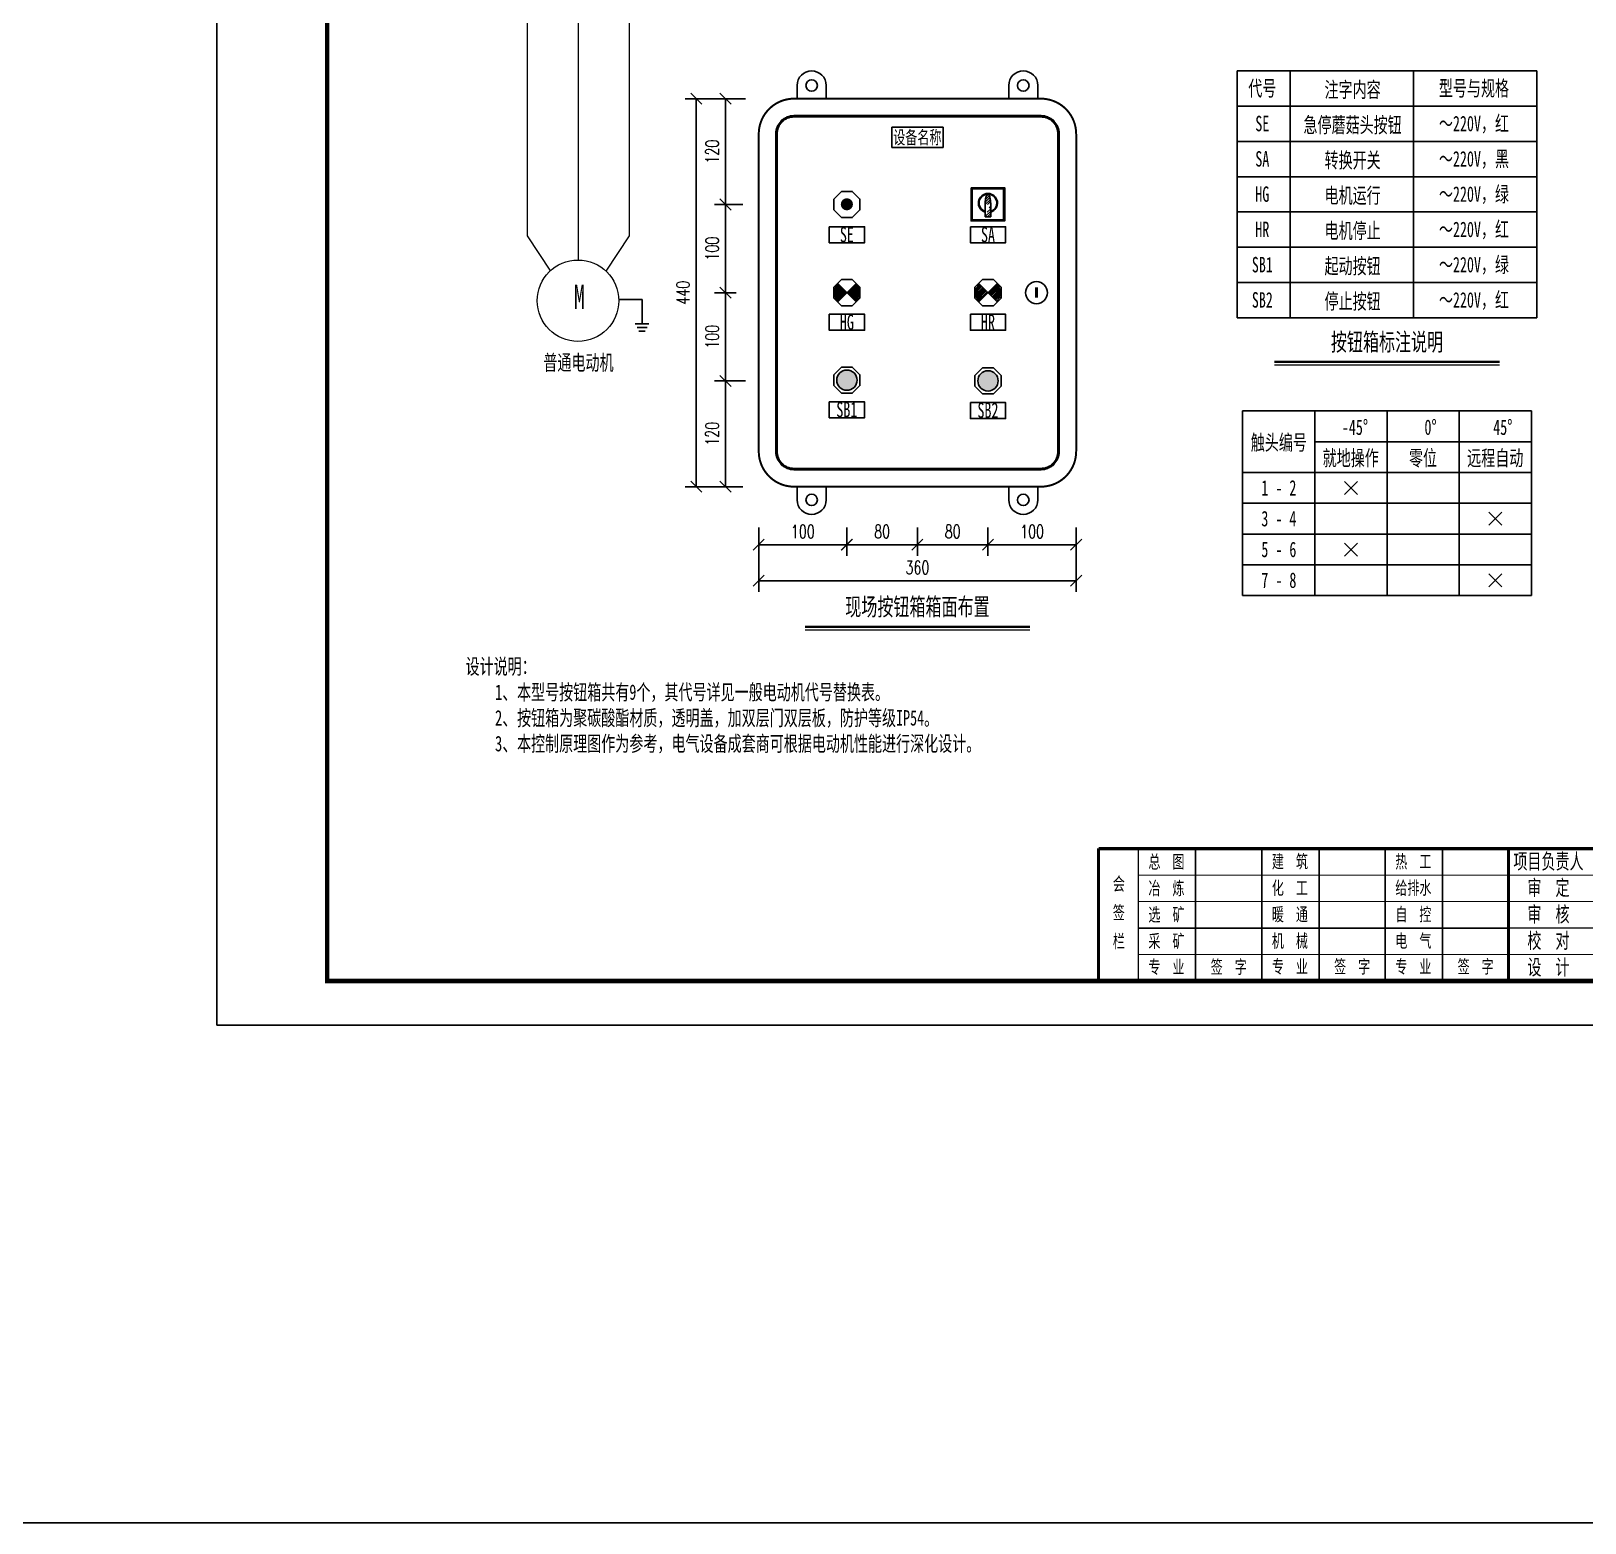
# Model space of a CAD drawing. Header units: millimetres. Extents: x 257344 to 1270023, y 272924 to 540726.
# Drawn here: x 1050194 to 1085439, y 272924 to 306758 of the extents above; entities that cross this region are included whole.
import ezdxf
from ezdxf.enums import TextEntityAlignment as Align

# ---------------------------------------------------------------- set-up
doc = ezdxf.new("R2010")
doc.units = ezdxf.units.MM
for name, color, linetype in [('1', 7, 'Continuous'), ('4', 1, 'Continuous'), ('动力平面设备层', 1, 'Continuous'), ('图框', 7, 'Continuous'), ('文字', 7, 'Continuous'), ('标注-照明', 7, 'Continuous'), ('照明平面设备层', 1, 'Continuous'), ('电气-接地设计-接地线', 3, '接地线')]:
    doc.layers.add(name, color=color, linetype=linetype)
for name, color, linetype, lineweight in [('_0', 7, 'Continuous', 25), ('CAXA0层', 7, 'Continuous', 25), ('MX', 3, 'Continuous', 0), ('SW', 8, 'Continuous', 20), ('TEXT', 4, 'Continuous', 0)]:
    doc.layers.add(name, color=color, linetype=linetype, lineweight=lineweight)
doc.styles.add('DIM_FONT', font='txt.shx', dxfattribs={"width": 0.7, "bigfont": 'hzdx.shx'})
doc.styles.add('标准', font='', dxfattribs={"width": 0.667})
doc.styles.get('标准').set_extended_font_data('NSimSun')
doc.linetypes.add('接地线', pattern='A,500,[136,EESLTYPE.shx,S=100,R=0,X=0,Y=0],500,-200,60,-200', length=1460)
doc.dimstyles.new('副本 DIM20', dxfattribs={"dimtxt": 300, "dimasz": 2, "dimexe": 250, "dimexo": 300, "dimgap": 150, "dimtad": 1, "dimdec": 0, "dimlfac": 0.05, "dimzin": 0, "dimdsep": 46, "dimtxsty": 'DIM_FONT', "dimblk1": '_DIMX', "dimblk2": '_DIMX', "dimsah": 1, "dimcen": 0, "dimclrd": 3, "dimclre": 3, "dimclrt": 7, "dimadec": 0, "dimazin": 0, "dimtfac": 1, "dimtdec": 0, "dimtix": 1, "dimtmove": 2, "dimatfit": 3, "dimldrblk": '_DIMX', "dimfxl": 250, "dimtolj": 1, "dimtzin": 0, "dimarcsym": 0})

# ---------------------------------------------------------------- blocks, each defined once
blk = doc.blocks.new('铜陵有色图签02')
at = {"layer": '图框', "linetype": 'Continuous', "lineweight": 50}
for p, q in [((-38401, 3003), (-38401, 1)), ((-29100, 3001), (-29100, 0))]:
    blk.add_line(p, q, dxfattribs=at)
at = {"layer": '图框', "color": 7, "linetype": 'Continuous', "lineweight": 25}
for p, q in [((-36201, 3010), (-36201, 9)), ((-34701, 3010), (-34701, 9)), ((-33401, 3017), (-33401, 16)), ((-31901, 3017), (-31901, 16)), ((-30601, 3017), (-30601, 16)), ((-29100, 1201), (-37501, 1201))]:
    blk.add_line(p, q, dxfattribs=at)
at = {"layer": '图框', "lineweight": 70, "const_width": 70}
blk.add_lwpolyline([(-17980, 3001), (0, 3001), (-38401, 3001)], dxfattribs=at)
at = {"layer": '图框', "color": 7, "linetype": 'Continuous', "lineweight": 25, "const_width": 25}
for points in [[(-37501, 3000), (-37501, 0)], [(-23100, 2401), (-37501, 2401)], [(-23100, 1801), (-37501, 1801)], [(-23100, 1201), (-29100, 1201)], [(-12900, 600), (-18000, 600), (-37501, 600)]]:
    blk.add_lwpolyline(points, dxfattribs=at)
at = {"layer": '图框', "linetype": 'Continuous', "lineweight": 70, "const_width": 70}
blk.add_lwpolyline([(-38401, 1), (0, 0)], dxfattribs=at)
at = {"layer": 'TEXT', "color": 7, "lineweight": 25, "style": '标准', "width": 0.667}
for s, height, p in [('总  图', 300, (-36862, 2555)), ('建  筑', 300, (-34062, 2562)), ('热  工', 300, (-31262, 2562)), ('项目负责人', 350, (-28197, 2541)), ('会', 300, (-37942, 2054)), ('冶  炼', 300, (-36862, 1955)), ('化  工', 300, (-34062, 1962)), ('给排水', 300, (-31262, 1962)), ('审  定', 350, (-28197, 1941)), ('签', 300, (-37942, 1404)), ('选  矿', 300, (-36862, 1355)), ('暖  通', 300, (-34062, 1362)), ('自  控', 300, (-31262, 1362)), ('审  核', 350, (-28197, 1341)), ('栏', 300, (-37942, 754)), ('采  矿', 300, (-36862, 754)), ('机  械', 300, (-34062, 761)), ('电  气', 300, (-31262, 761)), ('校  对', 350, (-28197, 741)), ('专  业', 300, (-36862, 170)), ('签  字', 300, (-35449, 170)), ('专  业', 300, (-34062, 177)), ('签  字', 300, (-32649, 177)), ('专  业', 300, (-31262, 177)), ('签  字', 300, (-29849, 177)), ('设  计', 350, (-28197, 139))]:
    blk.add_text(s, height=height, dxfattribs=at).set_placement(p, align=Align.CENTER)
blk = doc.blocks.new('_Oblique')
at = {"color": 0, "linetype": 'ByBlock', "lineweight": -2}
blk.add_line((-0.5, -0.5), (0.5, 0.5), dxfattribs=at)
blk = doc.blocks.new('*D81')
at = {"layer": '1', "color": 3, "linetype": 'ByBlock', "lineweight": -2}
for p, q in [((1066017, 305225), (1065031, 305225)), ((1065281, 305225), (1065281, 296425)), ((1066017, 296425), (1065031, 296425))]:
    blk.add_line(p, q, dxfattribs=at)
at = {"layer": 'Defpoints', "color": 0, "linetype": 'ByBlock'}
for p in [(1066317, 305225), (1065281, 296425), (1066317, 296425)]:
    blk.add_point(p, dxfattribs=at)
at = {"layer": '1', "color": 3, "linetype": 'ByBlock', "lineweight": -2, "xscale": 250, "yscale": 250, "zscale": 250}
for p, rotation in [((1065281, 305225), 90), ((1065281, 296425), 270)]:
    blk.add_blockref('_Oblique', p, dxfattribs=dict(at, rotation=rotation))
at = {"layer": '1', "color": 7, "linetype": 'ByBlock', "insert": (1064981, 300825), "char_height": 300, "attachment_point": 5, "rotation": 90, "style": 'DIM_FONT'}
blk.add_mtext('\\A1;440', dxfattribs=at)
blk = doc.blocks.new('_DIMX')
blk.add_line((-150, 0), (150, 0))
at = {"const_width": 50}
blk.add_lwpolyline([(-70, -70), (70, 70)], dxfattribs=at)
blk = doc.blocks.new('*D82')
at = {"layer": '1', "color": 3, "linetype": 'ByBlock', "lineweight": -2}
for p, q in [((1066399, 298825), (1065695, 298825)), ((1065945, 296425), (1065945, 298825)), ((1066340, 296425), (1065695, 296425))]:
    blk.add_line(p, q, dxfattribs=at)
at = {"layer": 'Defpoints', "color": 0, "linetype": 'ByBlock'}
for p in [(1065945, 298825), (1066699, 298825), (1066640, 296425)]:
    blk.add_point(p, dxfattribs=at)
at = {"layer": '1', "color": 3, "linetype": 'ByBlock', "lineweight": -2, "xscale": 250, "yscale": 250, "zscale": 250}
for p, rotation in [((1065945, 298825), 90), ((1065945, 296425), 270)]:
    blk.add_blockref('_Oblique', p, dxfattribs=dict(at, rotation=rotation))
at = {"layer": '1', "color": 7, "linetype": 'ByBlock', "insert": (1065645, 297625), "char_height": 300, "attachment_point": 5, "rotation": 90, "style": 'DIM_FONT'}
blk.add_mtext('\\A1;120', dxfattribs=at)
blk = doc.blocks.new('*D83')
at = {"layer": '1', "color": 3, "linetype": 'ByBlock', "lineweight": -2}
for p, q in [((1066123, 300825), (1065695, 300825)), ((1065945, 300825), (1065945, 298825)), ((1066186, 298825), (1065695, 298825))]:
    blk.add_line(p, q, dxfattribs=at)
at = {"layer": 'Defpoints', "color": 0, "linetype": 'ByBlock'}
for p in [(1066423, 300825), (1065945, 298825), (1066486, 298825)]:
    blk.add_point(p, dxfattribs=at)
at = {"layer": '1', "color": 3, "linetype": 'ByBlock', "lineweight": -2, "xscale": 250, "yscale": 250, "zscale": 250}
for p, rotation in [((1065945, 300825), 90), ((1065945, 298825), 270)]:
    blk.add_blockref('_Oblique', p, dxfattribs=dict(at, rotation=rotation))
at = {"layer": '1', "color": 7, "linetype": 'ByBlock', "insert": (1065645, 299825), "char_height": 300, "attachment_point": 5, "rotation": 90, "style": 'DIM_FONT'}
blk.add_mtext('\\A1;100', dxfattribs=at)
blk = doc.blocks.new('*D84')
at = {"layer": '1', "color": 3, "linetype": 'ByBlock', "lineweight": -2}
for p, q in [((1066123, 302825), (1065695, 302825)), ((1065945, 302825), (1065945, 300825)), ((1066186, 300825), (1065695, 300825))]:
    blk.add_line(p, q, dxfattribs=at)
at = {"layer": 'Defpoints', "color": 0, "linetype": 'ByBlock'}
for p in [(1066423, 302825), (1065945, 300825), (1066486, 300825)]:
    blk.add_point(p, dxfattribs=at)
at = {"layer": '1', "color": 3, "linetype": 'ByBlock', "lineweight": -2, "xscale": 250, "yscale": 250, "zscale": 250}
for p, rotation in [((1065945, 302825), 90), ((1065945, 300825), 270)]:
    blk.add_blockref('_Oblique', p, dxfattribs=dict(at, rotation=rotation))
at = {"layer": '1', "color": 7, "linetype": 'ByBlock', "insert": (1065645, 301825), "char_height": 300, "attachment_point": 5, "rotation": 90, "style": 'DIM_FONT'}
blk.add_mtext('\\A1;100', dxfattribs=at)
blk = doc.blocks.new('*D85')
at = {"layer": '1', "color": 3, "linetype": 'ByBlock', "lineweight": -2}
for p, q in [((1066399, 305225), (1065695, 305225)), ((1065945, 302825), (1065945, 305225)), ((1066340, 302825), (1065695, 302825))]:
    blk.add_line(p, q, dxfattribs=at)
at = {"layer": 'Defpoints', "color": 0, "linetype": 'ByBlock'}
for p in [(1065945, 305225), (1066699, 305225), (1066640, 302825)]:
    blk.add_point(p, dxfattribs=at)
at = {"layer": '1', "color": 3, "linetype": 'ByBlock', "lineweight": -2, "xscale": 250, "yscale": 250, "zscale": 250}
for p, rotation in [((1065945, 305225), 90), ((1065945, 302825), 270)]:
    blk.add_blockref('_Oblique', p, dxfattribs=dict(at, rotation=rotation))
at = {"layer": '1', "color": 7, "linetype": 'ByBlock', "insert": (1065645, 304025), "char_height": 300, "attachment_point": 5, "rotation": 90, "style": 'DIM_FONT'}
blk.add_mtext('\\A1;120', dxfattribs=at)
blk = doc.blocks.new('*D86')
at = {"layer": '1', "color": 3, "linetype": 'ByBlock', "lineweight": -2}
for p, q in [((1070298, 295503), (1070298, 294857)), ((1071899, 295503), (1071899, 294857)), ((1070298, 295107), (1071899, 295107))]:
    blk.add_line(p, q, dxfattribs=at)
at = {"layer": 'Defpoints', "color": 0, "linetype": 'ByBlock'}
for p in [(1070298, 295803), (1071899, 295803), (1071899, 295107)]:
    blk.add_point(p, dxfattribs=at)
at = {"layer": '1', "color": 3, "linetype": 'ByBlock', "lineweight": -2, "xscale": 250, "yscale": 250, "zscale": 250, "rotation": 180}
blk.add_blockref('_Oblique', (1070298, 295107), dxfattribs=at)
at = {"layer": '1', "color": 3, "linetype": 'ByBlock', "lineweight": -2, "xscale": 250, "yscale": 250, "zscale": 250}
blk.add_blockref('_Oblique', (1071899, 295107), dxfattribs=at)
at = {"layer": '1', "color": 7, "linetype": 'ByBlock', "insert": (1071098, 295407), "char_height": 300, "attachment_point": 5, "style": 'DIM_FONT'}
blk.add_mtext('\\A1;80', dxfattribs=at)
blk = doc.blocks.new('*D87')
at = {"layer": '1', "color": 3, "linetype": 'ByBlock', "lineweight": -2}
for p, q in [((1071899, 295503), (1071899, 294857)), ((1073899, 295503), (1073899, 294857)), ((1071899, 295107), (1073899, 295107))]:
    blk.add_line(p, q, dxfattribs=at)
at = {"layer": 'Defpoints', "color": 0, "linetype": 'ByBlock'}
for p in [(1071899, 295803), (1073899, 295803), (1073899, 295107)]:
    blk.add_point(p, dxfattribs=at)
at = {"layer": '1', "color": 3, "linetype": 'ByBlock', "lineweight": -2, "xscale": 250, "yscale": 250, "zscale": 250, "rotation": 180}
blk.add_blockref('_Oblique', (1071899, 295107), dxfattribs=at)
at = {"layer": '1', "color": 3, "linetype": 'ByBlock', "lineweight": -2, "xscale": 250, "yscale": 250, "zscale": 250}
blk.add_blockref('_Oblique', (1073899, 295107), dxfattribs=at)
at = {"layer": '1', "color": 7, "linetype": 'ByBlock', "insert": (1072899, 295407), "char_height": 300, "attachment_point": 5, "style": 'DIM_FONT'}
blk.add_mtext('\\A1;100', dxfattribs=at)
blk = doc.blocks.new('*D88')
at = {"layer": '1', "color": 3, "linetype": 'ByBlock', "lineweight": -2}
for p, q in [((1066699, 295503), (1066699, 294042)), ((1073899, 295503), (1073899, 294042)), ((1066699, 294292), (1073899, 294292))]:
    blk.add_line(p, q, dxfattribs=at)
at = {"layer": 'Defpoints', "color": 0, "linetype": 'ByBlock'}
for p in [(1066699, 295803), (1073899, 295803), (1073899, 294292)]:
    blk.add_point(p, dxfattribs=at)
at = {"layer": '1', "color": 3, "linetype": 'ByBlock', "lineweight": -2, "xscale": 250, "yscale": 250, "zscale": 250, "rotation": 180}
blk.add_blockref('_Oblique', (1066699, 294292), dxfattribs=at)
at = {"layer": '1', "color": 3, "linetype": 'ByBlock', "lineweight": -2, "xscale": 250, "yscale": 250, "zscale": 250}
blk.add_blockref('_Oblique', (1073899, 294292), dxfattribs=at)
at = {"layer": '1', "color": 7, "linetype": 'ByBlock', "insert": (1070299, 294592), "char_height": 300, "attachment_point": 5, "style": 'DIM_FONT'}
blk.add_mtext('\\A1;360', dxfattribs=at)
blk = doc.blocks.new('*D89')
at = {"layer": '1', "color": 3, "linetype": 'ByBlock', "lineweight": -2}
for p, q in [((1066699, 295219), (1066699, 295357)), ((1068699, 295219), (1068699, 295357)), ((1066699, 295107), (1068699, 295107))]:
    blk.add_line(p, q, dxfattribs=at)
at = {"layer": 'Defpoints', "color": 0, "linetype": 'ByBlock'}
for p in [(1068699, 295107), (1066699, 294919), (1068699, 294919)]:
    blk.add_point(p, dxfattribs=at)
at = {"layer": '1', "color": 3, "linetype": 'ByBlock', "lineweight": -2, "xscale": 250, "yscale": 250, "zscale": 250, "rotation": 180}
blk.add_blockref('_Oblique', (1066699, 295107), dxfattribs=at)
at = {"layer": '1', "color": 3, "linetype": 'ByBlock', "lineweight": -2, "xscale": 250, "yscale": 250, "zscale": 250}
blk.add_blockref('_Oblique', (1068699, 295107), dxfattribs=at)
at = {"layer": '1', "color": 7, "linetype": 'ByBlock', "insert": (1067699, 295407), "char_height": 300, "attachment_point": 5, "style": 'DIM_FONT'}
blk.add_mtext('\\A1;100', dxfattribs=at)
blk = doc.blocks.new('*D90')
at = {"layer": '1', "color": 3, "linetype": 'ByBlock', "lineweight": -2}
for p, q in [((1068696, 295503), (1068696, 294857)), ((1070298, 295503), (1070298, 294857)), ((1068696, 295107), (1070298, 295107))]:
    blk.add_line(p, q, dxfattribs=at)
at = {"layer": 'Defpoints', "color": 0, "linetype": 'ByBlock'}
for p in [(1068696, 295803), (1070298, 295803), (1070298, 295107)]:
    blk.add_point(p, dxfattribs=at)
at = {"layer": '1', "color": 3, "linetype": 'ByBlock', "lineweight": -2, "xscale": 250, "yscale": 250, "zscale": 250, "rotation": 180}
blk.add_blockref('_Oblique', (1068696, 295107), dxfattribs=at)
at = {"layer": '1', "color": 3, "linetype": 'ByBlock', "lineweight": -2, "xscale": 250, "yscale": 250, "zscale": 250}
blk.add_blockref('_Oblique', (1070298, 295107), dxfattribs=at)
at = {"layer": '1', "color": 7, "linetype": 'ByBlock', "insert": (1069497, 295407), "char_height": 300, "attachment_point": 5, "style": 'DIM_FONT'}
blk.add_mtext('\\A1;80', dxfattribs=at)

msp = doc.modelspace()

# ---------------------------------------------------------------- hatches: boundary and pattern name
at = {"linetype": 'ByBlock', "lineweight": 25}
h = msp.add_hatch(dxfattribs=at)
h.set_pattern_fill('ANSI31', color=3, scale=184.8, style=0)
h.set_pattern_definition([(45, (504296.75, 303020.381), (-16.3341666, 16.3341666), [])])
h.paths.add_polyline_path([(1068699.1, 300825.4), (1068490.2, 301034.7, 0.1991281), (1068403.4, 300825.4, 0.1986966), (1068489.9, 300616.5)])
h.paths.add_polyline_path([(1068908.4, 301034.3), (1068699.1, 300825.4), (1068908, 300616.2, 0.1991281), (1068994.8, 300825.4, 0.1986966)])
h = msp.add_hatch(dxfattribs=at)
h.set_pattern_fill('ANSI31', color=1, scale=184.8, style=0)
h.set_pattern_definition([(45, (508886.603, 303020.381), (-16.3341666, 16.3341666), [])])
h.paths.add_polyline_path([(1071899.1, 300825.4), (1071690.2, 301034.7, 0.1991281), (1071603.4, 300825.4, 0.1986966), (1071689.9, 300616.5)])
h.paths.add_polyline_path([(1072108.4, 301034.3), (1071899.1, 300825.4), (1072108, 300616.2, 0.1991281), (1072194.8, 300825.4, 0.1986966)])
at = {"layer": '文字', "linetype": 'ByBlock', "ltscale": 0.2}
h = msp.add_hatch(dxfattribs=at)
h.set_pattern_fill('ANSI31', color=0, scale=308, style=0)
h.set_pattern_definition([(45, (-2292205.483, 1675798.15), (-27.22361108, 27.22361108), [])])
edge = h.paths.add_edge_path()
edge.add_line((1071960.1, 302546.8), (1071960.1, 302822.1))
edge.add_line((1071835.4, 302822.1), (1071835.4, 302546.8))
edge.add_arc((1071063.7, 302822.1), 896.4, 360, 366.23113)
edge.add_arc((1071479.5, 302867.5), 478.1, 6.23113, 14.76697)
edge.add_arc((1071738.4, 302935.7), 210.4, 14.76697, 32.47163)
edge.add_arc((1071897.7, 303037.1), 21.5, 32.47163, 90)
edge.add_arc((1071897.7, 303037.1), 21.5, 90, 147.52837)
edge.add_arc((1072057, 302935.7), 210.4, 147.52837, 165.23303)
edge.add_arc((1072315.9, 302867.5), 478.1, 165.23303, 173.76887)
edge.add_arc((1072731.7, 302822.1), 896.4, 173.76887, 180)
edge.add_line((1071835.4, 302546.8), (1071960.1, 302546.8))
at = {"layer": '电气-接地设计-接地线', "linetype": 'ByBlock', "ltscale": 0.2}
h = msp.add_hatch(color=1, dxfattribs=at)
edge = h.paths.add_edge_path()
edge.add_arc((1068697.7, 302829.9), 138.2, 0, 360)
h = msp.add_hatch(color=3, dxfattribs=at)
edge = h.paths.add_edge_path()
edge.add_arc((1068699.1, 298840.9), 230.3, 0, 360)
h = msp.add_hatch(color=1, dxfattribs=at)
edge = h.paths.add_edge_path()
edge.add_arc((1071899.1, 298825.4), 230.3, 0, 360)

# ---------------------------------------------------------------- linework, layer by layer
at = {"color": 0, "linetype": 'ByBlock', "lineweight": 25}
for p, q in [((1071835.4, 302822.1), (1071835.4, 302546.8)), ((1071960.1, 302546.8), (1071960.1, 302822.1)), ((1071835.4, 302546.8), (1071960.1, 302546.8))]:
    msp.add_line(p, q, dxfattribs=at)
at = {"color": 3, "linetype": 'ByBlock', "lineweight": 25}
for p, q in [((1068908.4, 301034.3), (1068489.9, 300616.5)), ((1068908, 300616.2), (1068490.2, 301034.7))]:
    msp.add_line(p, q, dxfattribs=at)
at = {"color": 1, "linetype": 'ByBlock', "lineweight": 25}
for p, q in [((1072108.4, 301034.3), (1071689.9, 300616.5)), ((1072108, 300616.2), (1071690.2, 301034.7))]:
    msp.add_line(p, q, dxfattribs=at)
at = {"color": 3}
msp.add_lwpolyline([(267543.6, 342923.7), (1270023.5, 342923.7), (1270023.5, 272923.7), (267543.6, 272923.7)], close=True, dxfattribs=at)
at = {"color": 252, "linetype": 'ByBlock', "lineweight": 50}
for points in [[(1067499.1, 304825.4, 0.4142136), (1067099.1, 304425.4)], [(1073499.1, 304425.4, 0.4142136), (1073099.1, 304825.4)], [(1067099.1, 297225.4, 0.4142136), (1067499.1, 296825.4)], [(1073099.1, 296825.4, 0.4142136), (1073499.1, 297225.4)]]:
    msp.add_lwpolyline(points, format="xyb", dxfattribs=at)
for points in [[(1067499.1, 304825.4), (1073099.1, 304825.4)], [(1067099.1, 297225.4), (1067099.1, 304425.4)], [(1073499.1, 304425.4), (1073499.1, 297225.4)], [(1073099.1, 296825.4), (1067499.1, 296825.4)]]:
    msp.add_lwpolyline(points, dxfattribs=at)
at = {"color": 0, "linetype": 'ByBlock', "lineweight": 25}
for points in [[(1069719.5, 304575.4), (1070878.7, 304575.4), (1070878.7, 304119.4), (1069719.5, 304119.4)], [(1071516.5, 303203.8), (1072279, 303203.8), (1072279, 302451.6), (1071516.5, 302451.6)], [(1068300, 302318.6), (1069098.2, 302318.6), (1069098.2, 301955.8), (1068300, 301955.8)], [(1071500, 302318.6), (1072298.2, 302318.6), (1072298.2, 301955.8), (1071500, 301955.8)], [(1068300, 300334.1), (1069098.2, 300334.1), (1069098.2, 299971.3), (1068300, 299971.3)], [(1071500, 300334.1), (1072298.2, 300334.1), (1072298.2, 299971.3), (1071500, 299971.3)], [(1068300, 298349.6), (1069098.2, 298349.6), (1069098.2, 297986.8), (1068300, 297986.8)], [(1071500, 298334.1), (1072298.2, 298334.1), (1072298.2, 297971.3), (1071500, 297971.3)]]:
    msp.add_lwpolyline(points, close=True, dxfattribs=at)
at = {"linetype": 'ByBlock', "lineweight": 25}
for points in [[(1068576.6, 303121.1), (1068403.4, 302947.9), (1068403.4, 302702.9), (1068576.6, 302529.7), (1068821.6, 302529.7), (1068994.8, 302702.9), (1068994.8, 302947.9), (1068821.6, 303121.1)], [(1068576.6, 299136.6), (1068403.4, 298963.4), (1068403.4, 298718.5), (1068576.6, 298545.3), (1068821.6, 298545.3), (1068994.8, 298718.5), (1068994.8, 298963.4), (1068821.6, 299136.6)], [(1071776.6, 299121.1), (1071603.4, 298947.9), (1071603.4, 298702.9), (1071776.6, 298529.7), (1072021.6, 298529.7), (1072194.8, 298702.9), (1072194.8, 298947.9), (1072021.6, 299121.1)]]:
    msp.add_lwpolyline(points, close=True, dxfattribs=at)
at = {"color": 0, "linetype": 'ByBlock', "lineweight": 25}
msp.add_lwpolyline([(1071960.1, 302822.1, 0.0271951), (1071954.8, 302919.4, 0.0372619), (1071941.8, 302989.3, 0.0774052), (1071915.9, 303048.6, 0.2564233), (1071897.7, 303058.6, 0.2564233), (1071879.6, 303048.6, 0.0774052), (1071853.6, 302989.3, 0.0372619), (1071840.7, 302919.4, 0.0271951), (1071835.4, 302822.1, 0.0271951)], format="xyb", dxfattribs=at)
at = {"color": 3, "linetype": 'ByBlock', "lineweight": 25}
msp.add_lwpolyline([(1068576.6, 301121.1), (1068403.4, 300947.9), (1068403.4, 300702.9), (1068576.6, 300529.7), (1068821.6, 300529.7), (1068994.8, 300702.9), (1068994.8, 300947.9), (1068821.6, 301121.1)], close=True, dxfattribs=at)
at = {"color": 1, "linetype": 'ByBlock', "lineweight": 25}
msp.add_lwpolyline([(1071776.6, 301121.1), (1071603.4, 300947.9), (1071603.4, 300702.9), (1071776.6, 300529.7), (1072021.6, 300529.7), (1072194.8, 300702.9), (1072194.8, 300947.9), (1072021.6, 301121.1)], close=True, dxfattribs=at)
at = {"color": 3, "linetype": 'ByBlock', "const_width": 64}
msp.add_lwpolyline([(1072999.4, 300945.2), (1072999.4, 300709.3)], dxfattribs=at)
at = {"color": 0, "linetype": 'ByBlock', "lineweight": 25}
for radius, start, end in [(216.5, 286.73948, 253.26052), (200.7, 288.0965, 251.9035)]:
    msp.add_arc((1071897.7, 302857.9), radius, start, end, dxfattribs=at)
at = {"color": 3, "linetype": 'ByBlock'}
for start, end in [(90, 270), (270, 90)]:
    msp.add_arc((1072999.1, 300825.4), 250, start, end, dxfattribs=at)
at = {"layer": '4', "color": 0, "linetype": 'ByBlock'}
for p, q in [((1067569.1, 305525.4), (1067569.1, 305225.4)), ((1068229.1, 305525.4), (1068229.1, 305225.4)), ((1072369.1, 305525.4), (1072369.1, 305225.4)), ((1073029.1, 305525.4), (1073029.1, 305225.4)), ((1067569.1, 296125.4), (1067569.1, 296425.4)), ((1068229.1, 296125.4), (1068229.1, 296425.4)), ((1072369.1, 296125.4), (1072369.1, 296425.4)), ((1073029.1, 296125.4), (1073029.1, 296425.4))]:
    msp.add_line(p, q, dxfattribs=at)
at = {"layer": '4', "color": 0, "linetype": 'ByBlock', "const_width": 45}
for points in [[(1067499.1, 305225.4, 0.4142136), (1066699.1, 304425.4)], [(1073899.1, 304425.4, 0.4142136), (1073099.1, 305225.4)], [(1066699.1, 297225.4, 0.4142136), (1067499.1, 296425.4)], [(1073099.1, 296425.4, 0.4142136), (1073899.1, 297225.4)]]:
    msp.add_lwpolyline(points, format="xyb", dxfattribs=at)
for points in [[(1067499.1, 305225.4), (1073099.1, 305225.4)], [(1066699.1, 297225.4), (1066699.1, 304425.4)], [(1073899.1, 304425.4), (1073899.1, 297225.4)], [(1073099.1, 296425.4), (1067499.1, 296425.4)]]:
    msp.add_lwpolyline(points, dxfattribs=at)
at = {"layer": '4', "color": 0, "linetype": 'ByBlock'}
for centre in [(1067899.1, 305525.4), (1072699.1, 305525.4), (1067899.1, 296125.4), (1072699.1, 296125.4)]:
    msp.add_circle(centre, 130, dxfattribs=at)
for centre, start, end in [((1067899.1, 305525.4), 0, 180), ((1072699.1, 305525.4), 0, 180), ((1067899.1, 296125.4), 180, 0), ((1072699.1, 296125.4), 180, 0)]:
    msp.add_arc(centre, 330, start, end, dxfattribs=at)
at = {"layer": '_0', "color": 0, "linetype": 'ByBlock'}
msp.add_line((1063521.9, 300668.3), (1064054.2, 300668.3), dxfattribs=at)
at = {"layer": '_0', "linetype": 'ByBlock'}
msp.add_line((1064054.2, 300119.9), (1064054.2, 300672.3), dxfattribs=at)
at = {"layer": 'CAXA0层', "color": 2, "linetype": 'ByBlock', "lineweight": 40}
for p, q in [((1078400.7, 299253.7), (1083498.9, 299253.7)), ((1067750.3, 293247.8), (1072848.4, 293247.8))]:
    msp.add_line(p, q, dxfattribs=at)
at = {"layer": 'CAXA0层', "color": 2, "linetype": 'ByBlock', "lineweight": 0}
for p, q in [((1078400.7, 299188.2), (1083498.9, 299188.2)), ((1067750.3, 293182.3), (1072848.4, 293182.3))]:
    msp.add_line(p, q, dxfattribs=at)
at = {"layer": 'MX', "color": 7, "linetype": 'ByBlock', "lineweight": 20}
for p, q in [((1061449.1, 307791.3), (1061449.1, 302112)), ((1062603.9, 307782.5), (1062603.9, 301566.2)), ((1063758.8, 307782.5), (1063758.8, 302112)), ((1061449.1, 302112), (1061975.3, 301314.2)), ((1063758.8, 302112), (1063232.5, 301314.2))]:
    msp.add_line(p, q, dxfattribs=at)
msp.add_circle((1062598.4, 300642.3), 923.9, dxfattribs=at)
at = {"layer": 'SW', "color": 7, "linetype": 'ByBlock', "lineweight": 25}
for p, q in [((1077549.8, 305855.4), (1078749.8, 305855.4)), ((1077549.8, 305055.4), (1077549.8, 305855.4)), ((1078749.8, 305855.4), (1081549.8, 305855.4)), ((1078749.8, 305055.4), (1078749.8, 305855.4)), ((1081549.8, 305055.4), (1081549.8, 305855.4)), ((1081549.8, 305855.4), (1084349.8, 305855.4)), ((1084349.8, 305055.4), (1084349.8, 305855.4)), ((1077549.8, 305055.4), (1078749.8, 305055.4)), ((1077549.8, 304255.4), (1077549.8, 305055.4)), ((1078749.8, 305055.4), (1081549.8, 305055.4)), ((1078749.8, 304255.4), (1078749.8, 305055.4)), ((1081549.8, 304255.4), (1081549.8, 305055.4)), ((1081549.8, 305055.4), (1084349.8, 305055.4)), ((1084349.8, 304255.4), (1084349.8, 305055.4)), ((1084349.8, 304255.4), (1084349.8, 305055.4)), ((1077549.8, 303455.4), (1077549.8, 304255.4)), ((1077549.8, 304255.4), (1078749.8, 304255.4)), ((1078749.8, 303455.4), (1078749.8, 304255.4)), ((1078749.8, 304255.4), (1081549.8, 304255.4)), ((1081549.8, 303455.4), (1081549.8, 304255.4)), ((1081549.8, 304255.4), (1084349.8, 304255.4)), ((1084349.8, 303455.4), (1084349.8, 304255.4)), ((1084349.8, 303455.4), (1084349.8, 304255.4)), ((1077549.8, 303455.4), (1078749.8, 303455.4)), ((1077549.8, 302655.4), (1077549.8, 303455.4)), ((1078749.8, 303455.4), (1081549.8, 303455.4)), ((1078749.8, 302655.4), (1078749.8, 303455.4)), ((1081549.8, 302655.4), (1081549.8, 303455.4)), ((1081549.8, 303455.4), (1084349.8, 303455.4)), ((1084349.8, 302655.4), (1084349.8, 303455.4)), ((1084349.8, 302655.4), (1084349.8, 303455.4)), ((1077549.8, 301855.4), (1077549.8, 302655.4)), ((1077549.8, 302655.4), (1078749.8, 302655.4)), ((1078749.8, 301855.4), (1078749.8, 302655.4)), ((1078749.8, 302655.4), (1081549.8, 302655.4)), ((1081549.8, 301855.4), (1081549.8, 302655.4)), ((1081549.8, 302655.4), (1084349.8, 302655.4)), ((1084349.8, 301855.4), (1084349.8, 302655.4)), ((1084349.8, 301855.4), (1084349.8, 302655.4)), ((1077549.8, 301855.4), (1078749.8, 301855.4)), ((1077549.8, 301055.4), (1077549.8, 301855.4)), ((1078749.8, 301855.4), (1081549.8, 301855.4)), ((1078749.8, 301055.4), (1078749.8, 301855.4)), ((1081549.8, 301055.4), (1081549.8, 301855.4)), ((1081549.8, 301855.4), (1084349.8, 301855.4)), ((1084349.8, 301055.4), (1084349.8, 301855.4)), ((1084349.8, 301055.4), (1084349.8, 301855.4)), ((1077549.8, 301055.4), (1078749.8, 301055.4)), ((1077549.8, 300255.4), (1077549.8, 301055.4)), ((1078749.8, 301055.4), (1081549.8, 301055.4)), ((1078749.8, 300255.4), (1078749.8, 301055.4)), ((1081549.8, 301055.4), (1084349.8, 301055.4)), ((1081549.8, 300255.4), (1081549.8, 301055.4)), ((1084349.8, 300255.4), (1084349.8, 301055.4)), ((1077549.8, 300255.4), (1078749.8, 300255.4)), ((1078749.8, 300255.4), (1081549.8, 300255.4)), ((1081549.8, 300255.4), (1084349.8, 300255.4)), ((1077671, 298143), (1084228.5, 298143)), ((1077671, 298143), (1077671, 293953.9)), ((1079310.4, 298143), (1079310.4, 293953.9)), ((1080949.8, 298143), (1080949.8, 293953.9)), ((1082589.2, 298143), (1082589.2, 293953.9)), ((1084228.5, 298143), (1084228.5, 293953.9)), ((1079310.4, 297444.8), (1084228.5, 297444.8)), ((1077671, 296746.6), (1084228.5, 296746.6)), ((1079982, 296543.9), (1080278.2, 296247.7)), ((1079982, 296247.7), (1080278.2, 296543.9)), ((1077671, 296048.5), (1084228.5, 296048.5)), ((1083260.7, 295845.7), (1083557, 295549.5)), ((1083260.7, 295549.5), (1083557, 295845.7)), ((1077671, 295350.3), (1084228.5, 295350.3)), ((1079982, 295147.6), (1080278.2, 294851.3)), ((1079982, 294851.3), (1080278.2, 295147.6)), ((1077671, 294652.1), (1084228.5, 294652.1)), ((1083260.7, 294449.4), (1083557, 294153.2)), ((1083260.7, 294153.2), (1083557, 294449.4)), ((1077671, 293953.9), (1084228.5, 293953.9)), ((1077671, 293953.9), (1084228.5, 293953.9)), ((1077671, 293953.9), (1084228.5, 293953.9))]:
    msp.add_line(p, q, dxfattribs=at)
at = {"layer": '动力平面设备层', "color": 0, "linetype": 'ByBlock', "lineweight": -3, "ltscale": 100}
for p, q in [((1063899.4, 300119.9), (1064209, 300119.9)), ((1063941.2, 300035.7), (1064167.3, 300035.7)), ((1063982.9, 299951.5), (1064125.6, 299951.5))]:
    msp.add_line(p, q, dxfattribs=at)
at = {"layer": '图框', "linetype": 'Continuous', "lineweight": 100, "const_width": 100}
msp.add_lwpolyline([(1056908.8, 285214.5), (1112808.8, 285214.5), (1112808.8, 325214.5), (1056908.8, 325214.5)], close=True, dxfattribs=at)
at = {"layer": '标注-照明', "color": 0, "linetype": 'ByBlock'}
msp.add_lwpolyline([(1071542.9, 303184), (1072252.5, 303184), (1072252.5, 302474.4), (1071542.9, 302474.4)], close=True, dxfattribs=at)
at = {"layer": '照明平面设备层', "color": 0, "lineweight": -3, "ltscale": 100}
msp.add_lwpolyline([(1054408.8, 326214.5), (1113808.8, 326214.5), (1113808.8, 284214.5), (1054408.8, 284214.5)], close=True, dxfattribs=at)
at = {"layer": '电气-接地设计-接地线', "color": 3, "linetype": 'ByBlock', "ltscale": 0.2}
msp.add_circle((1068699.1, 298840.9), 230.3, dxfattribs=at)
at = {"layer": '电气-接地设计-接地线', "color": 1, "linetype": 'ByBlock', "ltscale": 0.2}
msp.add_circle((1071899.1, 298825.4), 230.3, dxfattribs=at)

# ---------------------------------------------------------------- block references
at = {"layer": '图框', "lineweight": 25}
msp.add_blockref('铜陵有色图签02', (1112808.8, 285214.5), dxfattribs=at)

# ---------------------------------------------------------------- texts
at = {"layer": 'SW', "color": 7, "linetype": 'ByBlock', "lineweight": 25, "style": '标准', "width": 0.667}
for s, height, p in [('代号', 350, (1078121.1, 305286.3)), ('注字内容', 350, (1080169, 305255.4)), ('型号与规格', 350, (1082921.9, 305286.3)), ('～220V，红', 350, (1082921.9, 304486.3)), ('设备名称', 300, (1070296.3, 304197.2)), ('SE', 350, (1078121.1, 304486.3)), ('急停蘑菇头按钮', 350, (1080169, 304455.4)), ('SA', 350, (1078121.1, 303686.3)), ('转换开关', 350, (1080169, 303655.4)), ('～220V，黑', 350, (1082921.9, 303686.3)), ('HG', 350, (1078121.1, 302886.3)), ('电机运行', 350, (1080169, 302855.4)), ('～220V，绿', 350, (1082921.9, 302886.3)), ('HR', 350, (1078121.1, 302086.3)), ('电机停止', 350, (1080169, 302055.4)), ('～220V，红', 350, (1082921.9, 302086.3)), ('SE', 350, (1068697.8, 301968)), ('SA', 350, (1071897.8, 301968)), ('SB1', 350, (1078121.1, 301286.3)), ('起动按钮', 350, (1080169, 301255.4)), ('～220V，绿', 350, (1082921.9, 301286.3)), ('SB2', 350, (1078121.1, 300486.3)), ('停止按钮', 350, (1080169, 300455.4)), ('～220V，红', 350, (1082921.9, 300486.3)), ('HG', 350, (1068697.8, 299983.5)), ('HR', 350, (1071897.8, 299983.5)), ('SB1', 350, (1068697.8, 297999)), ('SB2', 350, (1071897.8, 297983.5)), ('-45°', 350, (1080222.5, 297599.1)), ('0°', 350, (1081937.1, 297599.1)), ('45°', 350, (1083575.7, 297599.1)), ('触头编号', 350, (1078496.2, 297253.4)), ('就地操作', 350, (1080126.4, 296900.9)), ('零位', 350, (1081765.8, 296900.9)), ('远程自动', 350, (1083405.2, 296900.9)), ('1 - 2', 350, (1078496.2, 296224.1)), ('3 - 4', 350, (1078496.2, 295525.9)), ('5 - 6', 350, (1078496.2, 294827.8)), ('7 - 8', 350, (1078496.2, 294129.6))]:
    msp.add_text(s, height=height, dxfattribs=at).set_placement(p, align=Align.CENTER)
at = {"layer": 'SW', "color": 2, "linetype": 'ByBlock', "lineweight": 25, "style": '标准', "width": 0.667}
for s, p in [('按钮箱标注说明', (1080949.6, 299508.7)), ('现场按钮箱箱面布置', (1070299.1, 293502.8))]:
    msp.add_text(s, height=400, dxfattribs=at).set_placement(p, align=Align.CENTER)
at = {"layer": 'SW', "color": 4, "linetype": 'ByBlock', "lineweight": 25, "style": '标准', "width": 0.667}
msp.add_text('普通电动机', height=350, dxfattribs=at).set_placement((1062609.8, 299065.9), align=Align.CENTER)
at = {"layer": 'SW', "color": 0, "linetype": 'ByBlock', "lineweight": 25, "insert": (1060049.2, 292524.2), "char_height": 350, "width": 15549.537, "attachment_point": 1, "style": '标准'}
msp.add_mtext('设计说明：\\P{\\W0.7;    1、\\W0.667;\\C7;本型号按钮箱共有9个，其代号详见一般电动机代号替换表。\\P\\W0.7;\\C0;    2、\\W0.667;\\C7;按钮箱为聚碳酸酯材质，透明盖，加双层门双层板，防护等级IP54。\\P\\W0.7;\\C0;    3、\\W0.667;\\C7;本控制原理图作为参考，电气设备成套商可根据电动机性能进行深化设计。}', dxfattribs=at)
at = {"layer": 'TEXT', "color": 7, "linetype": 'ByBlock', "ltscale": 100, "style": '标准', "width": 0.667}
msp.add_text('M', height=550, dxfattribs=at).set_placement((1062631.1, 300455.1), align=Align.CENTER)

# ---------------------------------------------------------------- dimensions: what is measured, and where the dimension line sits
at = {"layer": '1', "color": 0, "linetype": 'ByBlock'}
for base, p1, p2, angle, picture, middle in [((1065280.7, 296425.4), (1066317.3, 305225.4), (1066317.3, 296425.4), 90, '*D81', (1064980.7, 300825.4)), ((1065944.8, 305225.4), (1066640.4, 302825.4), (1066699.1, 305225.4), 270, '*D85', (1065644.8, 304025.4)), ((1065944.8, 300825.4), (1066423.5, 302825.4), (1066485.5, 300825.4), 270, '*D84', (1065644.8, 301825.4)), ((1065944.8, 298825.4), (1066423.5, 300825.4), (1066485.5, 298825.4), 270, '*D83', (1065644.8, 299825.4)), ((1065944.8, 298825.4), (1066640.4, 296425.4), (1066699.1, 298825.4), 270, '*D82', (1065644.8, 297625.4))]:
    dim = msp.add_linear_dim(base=base, p1=p1, p2=p2, angle=angle, dimstyle='副本 DIM20', override={"dimasz": 250, "dimblk1": 'Oblique', "dimblk2": 'Oblique'}, dxfattribs=at)
    dim.commit()
    dim.dimension.update_dxf_attribs({"geometry": picture, "text_midpoint": middle})
for base, p1, p2, picture, middle in [((1073899.1, 294291.9), (1066699.1, 295802.7), (1073899.1, 295802.7), '*D88', (1070299.1, 294591.9)), ((1070297.8, 295107.1), (1068696.4, 295802.7), (1070297.8, 295802.7), '*D90', (1069497.1, 295407.1)), ((1071899.1, 295107.1), (1070297.8, 295802.7), (1071899.1, 295802.7), '*D86', (1071098.4, 295407.1)), ((1073899.1, 295107.1), (1071899.1, 295802.7), (1073899.1, 295802.7), '*D87', (1072899.1, 295407.1)), ((1068699.1, 295107.1), (1066699.1, 294919.3), (1068699.1, 294919.3), '*D89', (1067699.1, 295407.1))]:
    dim = msp.add_linear_dim(base=base, p1=p1, p2=p2, dimstyle='副本 DIM20', override={"dimasz": 250, "dimblk1": 'Oblique', "dimblk2": 'Oblique'}, dxfattribs=at)
    dim.commit()
    dim.dimension.update_dxf_attribs({"geometry": picture, "text_midpoint": middle})

doc.saveas('drawing.dxf')
